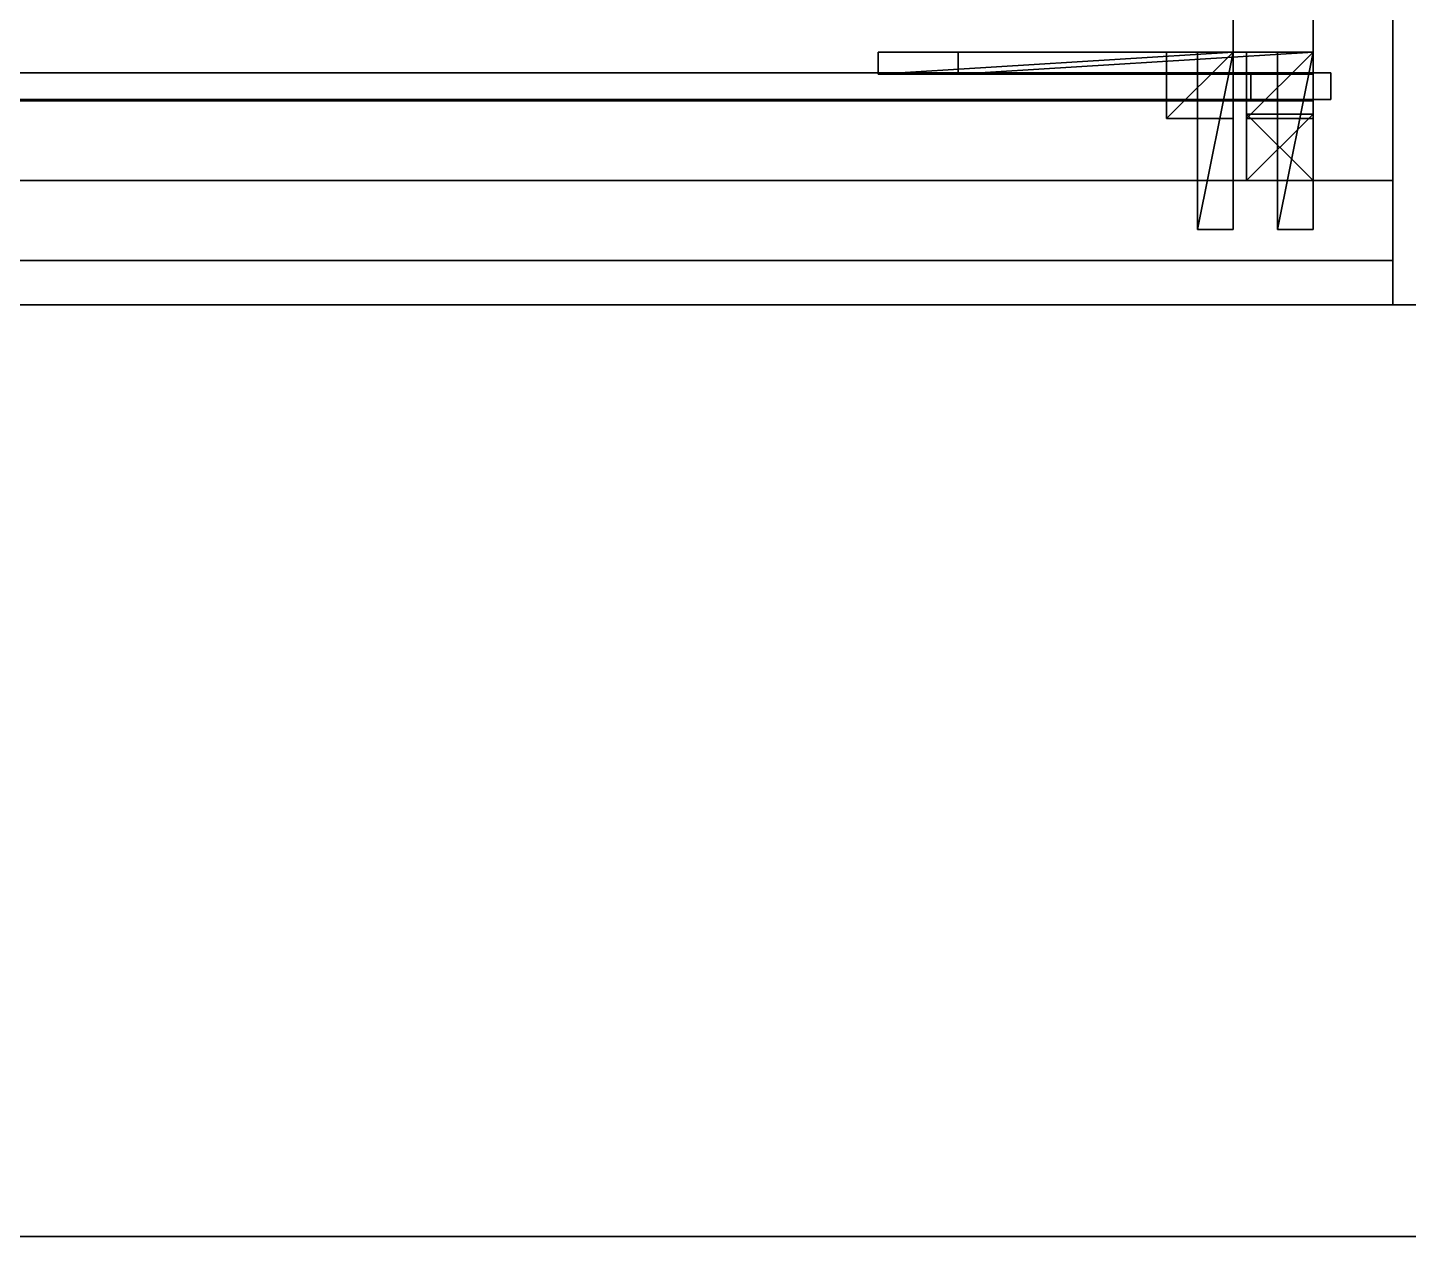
# Model space of a CAD drawing. Extents: x 0 to 6014, y -2453 to 0.
# Drawn here: x 3349.2 to 3660.5, y -2453 to -2180.5 of the extents above; entities that cross this region are included whole.
import ezdxf

# ---------------------------------------------------------------- set-up
doc = ezdxf.new("R2010")
doc.units = 0
for name, color, linetype in [('LAYER0', 7, 'CONTINUOUS'), ('LAYER1', 7, 'CONTINUOUS'), ('LAYER692', 7, 'CONTINUOUS'), ('LAYER693', 7, 'CONTINUOUS'), ('LAYER699', 45, 'CONTINUOUS'), ('LAYER708', 45, 'CONTINUOUS'), ('LAYER709', 2, 'CONTINUOUS'), ('LAYER710', 7, 'CONTINUOUS'), ('LAYER711', 253, 'CONTINUOUS'), ('LAYER712', 253, 'CONTINUOUS'), ('LAYER713', 253, 'CONTINUOUS'), ('LAYER714', 253, 'CONTINUOUS'), ('LAYER715', 253, 'CONTINUOUS'), ('LAYER716', 253, 'CONTINUOUS'), ('LAYER717', 45, 'CONTINUOUS'), ('LAYER719', 45, 'CONTINUOUS'), ('LAYER721', 45, 'CONTINUOUS'), ('LAYER738', 7, 'CONTINUOUS'), ('LAYER739', 2, 'CONTINUOUS'), ('LAYER740', 7, 'CONTINUOUS'), ('LAYER741', 253, 'CONTINUOUS'), ('LAYER742', 253, 'CONTINUOUS'), ('LAYER743', 253, 'CONTINUOUS'), ('LAYER744', 253, 'CONTINUOUS'), ('LAYER745', 253, 'CONTINUOUS'), ('LAYER746', 253, 'CONTINUOUS'), ('LAYER747', 7, 'CONTINUOUS'), ('LAYER749', 7, 'CONTINUOUS'), ('LAYER751', 7, 'CONTINUOUS'), ('LAYER765', 253, 'CONTINUOUS'), ('LAYER766', 253, 'CONTINUOUS'), ('LAYER767', 253, 'CONTINUOUS'), ('LAYER768', 253, 'CONTINUOUS'), ('LAYER769', 253, 'CONTINUOUS'), ('LAYER770', 253, 'CONTINUOUS'), ('LAYER771', 253, 'CONTINUOUS'), ('LAYER772', 253, 'CONTINUOUS'), ('LAYER773', 253, 'CONTINUOUS'), ('LAYER774', 253, 'CONTINUOUS'), ('LAYER775', 253, 'CONTINUOUS'), ('LAYER776', 253, 'CONTINUOUS')]:
    doc.layers.add(name, color=color, linetype=linetype)

msp = doc.modelspace()

# ---------------------------------------------------------------- linework, layer by layer
at = {"layer": 'LAYER0'}
for points, invisible_edges in [([(2107, -1840), (4585, 0), (2107, -2453), (2107, -1840)], 3), ([(2107, -2453), (4585, 0), (4585, -640), (2107, -2453)], 5), ([(2107, -2453), (4585, -640), (6013.69, -2453), (2107, -2453)], 3), ([(2107, -1840, 5), (6013.69, -2453, 5), (4585, -640, 5), (2107, -1840, 5)], 7), ([(6013.69, -2453, 5), (2107, -1840, 5), (2107, -2453, 5), (6013.69, -2453, 5)], 1), ([(6013.69, -2453, 5), (2107, -2453), (6013.69, -2453), (6013.69, -2453, 5)], 1), ([(2107, -2453), (6013.69, -2453, 5), (2107, -2453, 5), (2107, -2453)], 1)]:
    msp.add_3dface(points, dxfattribs=dict(at, invisible_edges=invisible_edges))
at = {"layer": 'LAYER692', "invisible_edges": 1}
for points in [[(3677, -1693, 942), (2257, -2243, 942), (2257, -1693, 942), (3677, -1693, 942)], [(2257, -2243, 942), (3677, -1693, 942), (3677, -2243, 942), (2257, -2243, 942)], [(3677, -2243, 962), (2257, -1693, 962), (2257, -2243, 962), (3677, -2243, 962)], [(2257, -1693, 962), (3677, -2243, 962), (3677, -1693, 962), (2257, -1693, 962)], [(3677, -2243, 962), (2257, -2243, 942), (3677, -2243, 942), (3677, -2243, 962)], [(2257, -2243, 942), (3677, -2243, 962), (2257, -2243, 962), (2257, -2243, 942)]]:
    msp.add_3dface(points, dxfattribs=at)
at = {"layer": 'LAYER693', "invisible_edges": 1}
for points in [[(3677, -1693, 5), (3657, -2243, 5), (3657, -1693, 5), (3677, -1693, 5)], [(3657, -2243, 5), (3677, -1693, 5), (3677, -2243, 5), (3657, -2243, 5)], [(3657, -1693, 942), (3657, -2243, 5), (3657, -2243, 942), (3657, -1693, 942)], [(3657, -2243, 5), (3657, -1693, 942), (3657, -1693, 5), (3657, -2243, 5)], [(3677, -2243, 942), (3657, -1693, 942), (3657, -2243, 942), (3677, -2243, 942)], [(3657, -1693, 942), (3677, -2243, 942), (3677, -1693, 942), (3657, -1693, 942)], [(3677, -2243, 942), (3657, -2243, 5), (3677, -2243, 5), (3677, -2243, 942)], [(3657, -2243, 5), (3677, -2243, 942), (3657, -2243, 942), (3657, -2243, 5)]]:
    msp.add_3dface(points, dxfattribs=at)
at = {"layer": 'LAYER699', "invisible_edges": 1}
for points in [[(2257, -2215, 942), (3657, -2215, 5), (2257, -2215, 5), (2257, -2215, 942)], [(3657, -2215, 5), (2257, -2215, 942), (3657, -2215, 942), (3657, -2215, 5)], [(2257, -2233, 5), (3657, -2215, 5), (3657, -2233, 5), (2257, -2233, 5)], [(3657, -2215, 5), (2257, -2233, 5), (2257, -2215, 5), (3657, -2215, 5)], [(2257, -2215, 942), (3657, -2233, 942), (3657, -2215, 942), (2257, -2215, 942)], [(3657, -2233, 942), (2257, -2215, 942), (2257, -2233, 942), (3657, -2233, 942)], [(3657, -2233, 942), (3657, -2215, 5), (3657, -2215, 942), (3657, -2233, 942)], [(3657, -2215, 5), (3657, -2233, 942), (3657, -2233, 5), (3657, -2215, 5)], [(3657, -2233, 942), (2257, -2233, 5), (3657, -2233, 5), (3657, -2233, 942)], [(2257, -2233, 5), (3657, -2233, 942), (2257, -2233, 942), (2257, -2233, 5)]]:
    msp.add_3dface(points, dxfattribs=at)
at = {"layer": 'LAYER708', "invisible_edges": 1}
for points in [[(3057, -2215, 506), (3639, -1705, 506), (3639, -2215, 506), (3057, -2215, 506)], [(3639, -1705, 506), (3057, -2215, 506), (3057, -1705, 506), (3639, -1705, 506)], [(3057, -1705, 524), (3639, -2215, 524), (3639, -1705, 524), (3057, -1705, 524)], [(3639, -2215, 524), (3057, -1705, 524), (3057, -2215, 524), (3639, -2215, 524)], [(3639, -2215, 524), (3639, -1705, 506), (3639, -1705, 524), (3639, -2215, 524)], [(3639, -1705, 506), (3639, -2215, 524), (3639, -2215, 506), (3639, -1705, 506)], [(3639, -2215, 524), (3057, -2215, 506), (3639, -2215, 506), (3639, -2215, 524)], [(3057, -2215, 506), (3639, -2215, 524), (3057, -2215, 524), (3057, -2215, 506)]]:
    msp.add_3dface(points, dxfattribs=at)
at = {"layer": 'LAYER709'}
for points in [[(3559, -2186, 878), (3559, -2191, 878), (3559, -2186, 901), (3559, -2186, 878)], [(3559, -2186, 901), (3559, -2191, 878), (3559, -2191, 901), (3559, -2186, 901)], [(3559, -2186, 901), (3559, -2191, 901), (3639, -2186, 901), (3559, -2186, 901)], [(3639, -2186, 901), (3559, -2191, 901), (3639, -2191, 901), (3639, -2186, 901)], [(3559, -2186, 901), (3639, -2186, 901), (3559, -2186, 878), (3559, -2186, 901)], [(3559, -2186, 878), (3639, -2186, 901), (3639, -2186, 878), (3559, -2186, 878)], [(3559, -2186, 878), (3639, -2186, 878), (3559, -2191, 878), (3559, -2186, 878)], [(3559, -2191, 878), (3639, -2186, 878), (3639, -2191, 878), (3559, -2191, 878)], [(3639, -2186, 901), (3639, -2191, 901), (3639, -2186, 878), (3639, -2186, 901)], [(3639, -2186, 878), (3639, -2191, 901), (3639, -2191, 878), (3639, -2186, 878)], [(3559, -2191, 878), (3639, -2191, 878), (3559, -2191, 901), (3559, -2191, 878)], [(3559, -2191, 901), (3639, -2191, 878), (3639, -2191, 901), (3559, -2191, 901)]]:
    msp.add_3dface(points, dxfattribs=at)
at = {"layer": 'LAYER710', "invisible_edges": 1}
for points in [[(3639, -2186, 878), (3559, -2186, 901), (3639, -2186, 901), (3639, -2186, 878)], [(3559, -2186, 901), (3639, -2186, 878), (3559, -2186, 878), (3559, -2186, 901)], [(3639, -2191, 901), (3559, -2186, 901), (3559, -2191, 901), (3639, -2191, 901)], [(3559, -2186, 901), (3639, -2191, 901), (3639, -2186, 901), (3559, -2186, 901)], [(3559, -2191, 878), (3559, -2186, 901), (3559, -2186, 878), (3559, -2191, 878)], [(3559, -2186, 901), (3559, -2191, 878), (3559, -2191, 901), (3559, -2186, 901)], [(3639, -2186, 878), (3559, -2191, 878), (3559, -2186, 878), (3639, -2186, 878)], [(3559, -2191, 878), (3639, -2186, 878), (3639, -2191, 878), (3559, -2191, 878)], [(3639, -2191, 901), (3639, -2186, 878), (3639, -2186, 901), (3639, -2191, 901)], [(3639, -2186, 878), (3639, -2191, 901), (3639, -2191, 878), (3639, -2186, 878)], [(3559, -2191, 878), (3639, -2191, 901), (3559, -2191, 901), (3559, -2191, 878)], [(3639, -2191, 901), (3559, -2191, 878), (3639, -2191, 878), (3639, -2191, 901)]]:
    msp.add_3dface(points, dxfattribs=at)
at = {"layer": 'LAYER711'}
for points in [[(3624, -2186, 886), (3624, -2201, 886), (3624, -2186, 901), (3624, -2186, 886)], [(3624, -2186, 901), (3624, -2201, 886), (3624, -2201, 901), (3624, -2186, 901)], [(3624, -2186, 901), (3624, -2201, 901), (3639, -2186, 901), (3624, -2186, 901)], [(3639, -2186, 901), (3624, -2201, 901), (3639, -2201, 901), (3639, -2186, 901)], [(3624, -2186, 901), (3639, -2186, 901), (3624, -2186, 886), (3624, -2186, 901)], [(3624, -2186, 886), (3639, -2186, 901), (3639, -2186, 886), (3624, -2186, 886)], [(3624, -2186, 886), (3639, -2186, 886), (3624, -2201, 886), (3624, -2186, 886)], [(3624, -2201, 886), (3639, -2186, 886), (3639, -2201, 886), (3624, -2201, 886)], [(3639, -2186, 901), (3639, -2201, 901), (3639, -2186, 886), (3639, -2186, 901)], [(3639, -2186, 886), (3639, -2201, 901), (3639, -2201, 886), (3639, -2186, 886)], [(3624, -2201, 886), (3639, -2201, 886), (3624, -2201, 901), (3624, -2201, 886)], [(3624, -2201, 901), (3639, -2201, 886), (3639, -2201, 901), (3624, -2201, 901)]]:
    msp.add_3dface(points, dxfattribs=at)
at = {"layer": 'LAYER712'}
for points in [[(3624, -2186, 886), (3624, -2201, 886), (3624, -2186, 901), (3624, -2186, 886)], [(3624, -2186, 901), (3624, -2201, 886), (3624, -2201, 901), (3624, -2186, 901)], [(3624, -2186, 901), (3624, -2201, 901), (3639, -2186, 901), (3624, -2186, 901)], [(3639, -2186, 901), (3624, -2201, 901), (3639, -2201, 901), (3639, -2186, 901)], [(3624, -2186, 901), (3639, -2186, 901), (3624, -2186, 886), (3624, -2186, 901)], [(3624, -2186, 886), (3639, -2186, 901), (3639, -2186, 886), (3624, -2186, 886)], [(3624, -2186, 886), (3639, -2186, 886), (3624, -2201, 886), (3624, -2186, 886)], [(3624, -2201, 886), (3639, -2186, 886), (3639, -2201, 886), (3624, -2201, 886)], [(3639, -2186, 901), (3639, -2201, 901), (3639, -2186, 886), (3639, -2186, 901)], [(3639, -2186, 886), (3639, -2201, 901), (3639, -2201, 886), (3639, -2186, 886)], [(3624, -2201, 886), (3639, -2201, 886), (3624, -2201, 901), (3624, -2201, 886)], [(3624, -2201, 901), (3639, -2201, 886), (3639, -2201, 901), (3624, -2201, 901)]]:
    msp.add_3dface(points, dxfattribs=at)
at = {"layer": 'LAYER713'}
for points in [[(3624, -2186, 886), (3624, -2201, 886), (3624, -2186, 901), (3624, -2186, 886)], [(3624, -2186, 901), (3624, -2201, 886), (3624, -2201, 901), (3624, -2186, 901)], [(3624, -2186, 901), (3624, -2201, 901), (3639, -2186, 901), (3624, -2186, 901)], [(3639, -2186, 901), (3624, -2201, 901), (3639, -2201, 901), (3639, -2186, 901)], [(3624, -2186, 901), (3639, -2186, 901), (3624, -2186, 886), (3624, -2186, 901)], [(3624, -2186, 886), (3639, -2186, 901), (3639, -2186, 886), (3624, -2186, 886)], [(3624, -2186, 886), (3639, -2186, 886), (3624, -2201, 886), (3624, -2186, 886)], [(3624, -2201, 886), (3639, -2186, 886), (3639, -2201, 886), (3624, -2201, 886)], [(3639, -2186, 901), (3639, -2201, 901), (3639, -2186, 886), (3639, -2186, 901)], [(3639, -2186, 886), (3639, -2201, 901), (3639, -2201, 886), (3639, -2186, 886)], [(3624, -2201, 886), (3639, -2201, 886), (3624, -2201, 901), (3624, -2201, 886)], [(3624, -2201, 901), (3639, -2201, 886), (3639, -2201, 901), (3624, -2201, 901)]]:
    msp.add_3dface(points, dxfattribs=at)
at = {"layer": 'LAYER714'}
for points in [[(3624, -2186, 886), (3624, -2201, 886), (3624, -2186, 901), (3624, -2186, 886)], [(3624, -2186, 901), (3624, -2201, 886), (3624, -2201, 901), (3624, -2186, 901)], [(3624, -2186, 901), (3624, -2201, 901), (3639, -2186, 901), (3624, -2186, 901)], [(3639, -2186, 901), (3624, -2201, 901), (3639, -2201, 901), (3639, -2186, 901)], [(3624, -2186, 901), (3639, -2186, 901), (3624, -2186, 886), (3624, -2186, 901)], [(3624, -2186, 886), (3639, -2186, 901), (3639, -2186, 886), (3624, -2186, 886)], [(3624, -2186, 886), (3639, -2186, 886), (3624, -2201, 886), (3624, -2186, 886)], [(3624, -2201, 886), (3639, -2186, 886), (3639, -2201, 886), (3624, -2201, 886)], [(3639, -2186, 901), (3639, -2201, 901), (3639, -2186, 886), (3639, -2186, 901)], [(3639, -2186, 886), (3639, -2201, 901), (3639, -2201, 886), (3639, -2186, 886)], [(3624, -2201, 886), (3639, -2201, 886), (3624, -2201, 901), (3624, -2201, 886)], [(3624, -2201, 901), (3639, -2201, 886), (3639, -2201, 901), (3624, -2201, 901)]]:
    msp.add_3dface(points, dxfattribs=at)
at = {"layer": 'LAYER715'}
for points in [[(3631, -2186, 893), (3631, -2226, 893), (3631, -2186, 901), (3631, -2186, 893)], [(3631, -2186, 901), (3631, -2226, 893), (3631, -2226, 901), (3631, -2186, 901)], [(3631, -2186, 901), (3631, -2226, 901), (3639, -2186, 901), (3631, -2186, 901)], [(3639, -2186, 901), (3631, -2226, 901), (3639, -2226, 901), (3639, -2186, 901)], [(3631, -2186, 901), (3639, -2186, 901), (3631, -2186, 893), (3631, -2186, 901)], [(3631, -2186, 893), (3639, -2186, 901), (3639, -2186, 893), (3631, -2186, 893)], [(3631, -2186, 893), (3639, -2186, 893), (3631, -2226, 893), (3631, -2186, 893)], [(3631, -2226, 893), (3639, -2186, 893), (3639, -2226, 893), (3631, -2226, 893)], [(3639, -2186, 901), (3639, -2226, 901), (3639, -2186, 893), (3639, -2186, 901)], [(3639, -2186, 893), (3639, -2226, 901), (3639, -2226, 893), (3639, -2186, 893)], [(3631, -2226, 893), (3639, -2226, 893), (3631, -2226, 901), (3631, -2226, 893)], [(3631, -2226, 901), (3639, -2226, 893), (3639, -2226, 901), (3631, -2226, 901)]]:
    msp.add_3dface(points, dxfattribs=at)
at = {"layer": 'LAYER716'}
for points in [[(3559, -2186, 885), (3559, -2191, 885), (3559, -2186, 901), (3559, -2186, 885)], [(3559, -2186, 901), (3559, -2191, 885), (3559, -2191, 901), (3559, -2186, 901)], [(3559, -2186, 901), (3559, -2191, 901), (3639, -2186, 901), (3559, -2186, 901)], [(3639, -2186, 901), (3559, -2191, 901), (3639, -2191, 901), (3639, -2186, 901)], [(3559, -2186, 901), (3639, -2186, 901), (3559, -2186, 885), (3559, -2186, 901)], [(3559, -2186, 885), (3639, -2186, 901), (3639, -2186, 885), (3559, -2186, 885)], [(3559, -2186, 885), (3639, -2186, 885), (3559, -2191, 885), (3559, -2186, 885)], [(3559, -2191, 885), (3639, -2186, 885), (3639, -2191, 885), (3559, -2191, 885)], [(3639, -2186, 901), (3639, -2191, 901), (3639, -2186, 885), (3639, -2186, 901)], [(3639, -2186, 885), (3639, -2191, 901), (3639, -2191, 885), (3639, -2186, 885)], [(3559, -2191, 885), (3639, -2191, 885), (3559, -2191, 901), (3559, -2191, 885)], [(3559, -2191, 901), (3639, -2191, 885), (3639, -2191, 901), (3559, -2191, 901)]]:
    msp.add_3dface(points, dxfattribs=at)
at = {"layer": 'LAYER717', "invisible_edges": 1}
for points in [[(3639, -2215, 942), (3639, -1705, 505), (3639, -2215, 505), (3639, -2215, 942)], [(3639, -1705, 505), (3639, -2215, 942), (3639, -1705, 942), (3639, -1705, 505)], [(3657, -2215, 505), (3639, -1705, 505), (3657, -1705, 505), (3657, -2215, 505)], [(3639, -1705, 505), (3657, -2215, 505), (3639, -2215, 505), (3639, -1705, 505)], [(3639, -2215, 942), (3657, -1705, 942), (3639, -1705, 942), (3639, -2215, 942)], [(3657, -1705, 942), (3639, -2215, 942), (3657, -2215, 942), (3657, -1705, 942)], [(3657, -1705, 942), (3657, -2215, 505), (3657, -1705, 505), (3657, -1705, 942)], [(3657, -2215, 505), (3657, -1705, 942), (3657, -2215, 942), (3657, -2215, 505)], [(3657, -2215, 505), (3639, -2215, 942), (3639, -2215, 505), (3657, -2215, 505)], [(3639, -2215, 942), (3657, -2215, 505), (3657, -2215, 942), (3639, -2215, 942)]]:
    msp.add_3dface(points, dxfattribs=at)
at = {"layer": 'LAYER719', "invisible_edges": 1}
for points in [[(3643, -2190.7, 941.5), (3053, -2196.7, 941.5), (3643, -2196.7, 941.5), (3643, -2190.7, 941.5)], [(3053, -2196.7, 941.5), (3643, -2190.7, 941.5), (3053, -2190.7, 941.5), (3053, -2196.7, 941.5)], [(3053, -2190.7, 520), (3643, -2196.7, 520), (3053, -2196.7, 520), (3053, -2190.7, 520)], [(3643, -2196.7, 520), (3053, -2190.7, 520), (3643, -2190.7, 520), (3643, -2196.7, 520)], [(3643, -2190.7, 941.5), (3053, -2190.7, 520), (3053, -2190.7, 941.5), (3643, -2190.7, 941.5)], [(3053, -2190.7, 520), (3643, -2190.7, 941.5), (3643, -2190.7, 520), (3053, -2190.7, 520)], [(3643, -2196.7, 520), (3643, -2190.7, 941.5), (3643, -2196.7, 941.5), (3643, -2196.7, 520)], [(3643, -2190.7, 941.5), (3643, -2196.7, 520), (3643, -2190.7, 520), (3643, -2190.7, 941.5)], [(3643, -2196.7, 520), (3053, -2196.7, 941.5), (3053, -2196.7, 520), (3643, -2196.7, 520)], [(3053, -2196.7, 941.5), (3643, -2196.7, 520), (3643, -2196.7, 941.5), (3053, -2196.7, 941.5)]]:
    msp.add_3dface(points, dxfattribs=at)
at = {"layer": 'LAYER721', "invisible_edges": 1}
for points in [[(3639, -2197, 941.5), (3057, -2215, 941.5), (3639, -2215, 941.5), (3639, -2197, 941.5)], [(3057, -2215, 941.5), (3639, -2197, 941.5), (3057, -2197, 941.5), (3057, -2215, 941.5)], [(3057, -2197, 821.5), (3639, -2215, 821.5), (3057, -2215, 821.5), (3057, -2197, 821.5)], [(3639, -2215, 821.5), (3057, -2197, 821.5), (3639, -2197, 821.5), (3639, -2215, 821.5)], [(3639, -2197, 941.5), (3057, -2197, 821.5), (3057, -2197, 941.5), (3639, -2197, 941.5)], [(3057, -2197, 821.5), (3639, -2197, 941.5), (3639, -2197, 821.5), (3057, -2197, 821.5)], [(3639, -2215, 821.5), (3639, -2197, 941.5), (3639, -2215, 941.5), (3639, -2215, 821.5)], [(3639, -2197, 941.5), (3639, -2215, 821.5), (3639, -2197, 821.5), (3639, -2197, 941.5)], [(3639, -2215, 821.5), (3057, -2215, 941.5), (3057, -2215, 821.5), (3639, -2215, 821.5)], [(3057, -2215, 941.5), (3639, -2215, 821.5), (3639, -2215, 941.5), (3057, -2215, 941.5)]]:
    msp.add_3dface(points, dxfattribs=at)
at = {"layer": 'LAYER738', "invisible_edges": 1}
for points in [[(3057, -2215, 156), (3621, -1725, 156), (3621, -2215, 156), (3057, -2215, 156)], [(3621, -1725, 156), (3057, -2215, 156), (3057, -1725, 156), (3621, -1725, 156)], [(3057, -1725, 174), (3621, -2215, 174), (3621, -1725, 174), (3057, -1725, 174)], [(3621, -2215, 174), (3057, -1725, 174), (3057, -2215, 174), (3621, -2215, 174)], [(3621, -2215, 174), (3621, -1725, 156), (3621, -1725, 174), (3621, -2215, 174)], [(3621, -1725, 156), (3621, -2215, 174), (3621, -2215, 156), (3621, -1725, 156)], [(3621, -2215, 174), (3057, -2215, 156), (3621, -2215, 156), (3621, -2215, 174)], [(3057, -2215, 156), (3621, -2215, 174), (3057, -2215, 174), (3057, -2215, 156)]]:
    msp.add_3dface(points, dxfattribs=at)
at = {"layer": 'LAYER739'}
for points in [[(3541, -2186, 441), (3541, -2191, 441), (3541, -2186, 464), (3541, -2186, 441)], [(3541, -2186, 464), (3541, -2191, 441), (3541, -2191, 464), (3541, -2186, 464)], [(3541, -2186, 464), (3541, -2191, 464), (3621, -2186, 464), (3541, -2186, 464)], [(3621, -2186, 464), (3541, -2191, 464), (3621, -2191, 464), (3621, -2186, 464)], [(3541, -2186, 464), (3621, -2186, 464), (3541, -2186, 441), (3541, -2186, 464)], [(3541, -2186, 441), (3621, -2186, 464), (3621, -2186, 441), (3541, -2186, 441)], [(3541, -2186, 441), (3621, -2186, 441), (3541, -2191, 441), (3541, -2186, 441)], [(3541, -2191, 441), (3621, -2186, 441), (3621, -2191, 441), (3541, -2191, 441)], [(3621, -2186, 464), (3621, -2191, 464), (3621, -2186, 441), (3621, -2186, 464)], [(3621, -2186, 441), (3621, -2191, 464), (3621, -2191, 441), (3621, -2186, 441)], [(3541, -2191, 441), (3621, -2191, 441), (3541, -2191, 464), (3541, -2191, 441)], [(3541, -2191, 464), (3621, -2191, 441), (3621, -2191, 464), (3541, -2191, 464)]]:
    msp.add_3dface(points, dxfattribs=at)
at = {"layer": 'LAYER740', "invisible_edges": 1}
for points in [[(3621, -2186, 441), (3541, -2186, 464), (3621, -2186, 464), (3621, -2186, 441)], [(3541, -2186, 464), (3621, -2186, 441), (3541, -2186, 441), (3541, -2186, 464)], [(3621, -2191, 464), (3541, -2186, 464), (3541, -2191, 464), (3621, -2191, 464)], [(3541, -2186, 464), (3621, -2191, 464), (3621, -2186, 464), (3541, -2186, 464)], [(3541, -2191, 441), (3541, -2186, 464), (3541, -2186, 441), (3541, -2191, 441)], [(3541, -2186, 464), (3541, -2191, 441), (3541, -2191, 464), (3541, -2186, 464)], [(3621, -2186, 441), (3541, -2191, 441), (3541, -2186, 441), (3621, -2186, 441)], [(3541, -2191, 441), (3621, -2186, 441), (3621, -2191, 441), (3541, -2191, 441)], [(3621, -2191, 464), (3621, -2186, 441), (3621, -2186, 464), (3621, -2191, 464)], [(3621, -2186, 441), (3621, -2191, 464), (3621, -2191, 441), (3621, -2186, 441)], [(3541, -2191, 441), (3621, -2191, 464), (3541, -2191, 464), (3541, -2191, 441)], [(3621, -2191, 464), (3541, -2191, 441), (3621, -2191, 441), (3621, -2191, 464)]]:
    msp.add_3dface(points, dxfattribs=at)
at = {"layer": 'LAYER741'}
for points in [[(3606, -2186, 449), (3606, -2201, 449), (3606, -2186, 464), (3606, -2186, 449)], [(3606, -2186, 464), (3606, -2201, 449), (3606, -2201, 464), (3606, -2186, 464)], [(3606, -2186, 464), (3606, -2201, 464), (3621, -2186, 464), (3606, -2186, 464)], [(3621, -2186, 464), (3606, -2201, 464), (3621, -2201, 464), (3621, -2186, 464)], [(3606, -2186, 464), (3621, -2186, 464), (3606, -2186, 449), (3606, -2186, 464)], [(3606, -2186, 449), (3621, -2186, 464), (3621, -2186, 449), (3606, -2186, 449)], [(3606, -2186, 449), (3621, -2186, 449), (3606, -2201, 449), (3606, -2186, 449)], [(3606, -2201, 449), (3621, -2186, 449), (3621, -2201, 449), (3606, -2201, 449)], [(3621, -2186, 464), (3621, -2201, 464), (3621, -2186, 449), (3621, -2186, 464)], [(3621, -2186, 449), (3621, -2201, 464), (3621, -2201, 449), (3621, -2186, 449)], [(3606, -2201, 449), (3621, -2201, 449), (3606, -2201, 464), (3606, -2201, 449)], [(3606, -2201, 464), (3621, -2201, 449), (3621, -2201, 464), (3606, -2201, 464)]]:
    msp.add_3dface(points, dxfattribs=at)
at = {"layer": 'LAYER742'}
for points in [[(3606, -2186, 449), (3606, -2201, 449), (3606, -2186, 464), (3606, -2186, 449)], [(3606, -2186, 464), (3606, -2201, 449), (3606, -2201, 464), (3606, -2186, 464)], [(3606, -2186, 464), (3606, -2201, 464), (3621, -2186, 464), (3606, -2186, 464)], [(3621, -2186, 464), (3606, -2201, 464), (3621, -2201, 464), (3621, -2186, 464)], [(3606, -2186, 464), (3621, -2186, 464), (3606, -2186, 449), (3606, -2186, 464)], [(3606, -2186, 449), (3621, -2186, 464), (3621, -2186, 449), (3606, -2186, 449)], [(3606, -2186, 449), (3621, -2186, 449), (3606, -2201, 449), (3606, -2186, 449)], [(3606, -2201, 449), (3621, -2186, 449), (3621, -2201, 449), (3606, -2201, 449)], [(3621, -2186, 464), (3621, -2201, 464), (3621, -2186, 449), (3621, -2186, 464)], [(3621, -2186, 449), (3621, -2201, 464), (3621, -2201, 449), (3621, -2186, 449)], [(3606, -2201, 449), (3621, -2201, 449), (3606, -2201, 464), (3606, -2201, 449)], [(3606, -2201, 464), (3621, -2201, 449), (3621, -2201, 464), (3606, -2201, 464)]]:
    msp.add_3dface(points, dxfattribs=at)
at = {"layer": 'LAYER743'}
for points in [[(3606, -2186, 449), (3606, -2201, 449), (3606, -2186, 464), (3606, -2186, 449)], [(3606, -2186, 464), (3606, -2201, 449), (3606, -2201, 464), (3606, -2186, 464)], [(3606, -2186, 464), (3606, -2201, 464), (3621, -2186, 464), (3606, -2186, 464)], [(3621, -2186, 464), (3606, -2201, 464), (3621, -2201, 464), (3621, -2186, 464)], [(3606, -2186, 464), (3621, -2186, 464), (3606, -2186, 449), (3606, -2186, 464)], [(3606, -2186, 449), (3621, -2186, 464), (3621, -2186, 449), (3606, -2186, 449)], [(3606, -2186, 449), (3621, -2186, 449), (3606, -2201, 449), (3606, -2186, 449)], [(3606, -2201, 449), (3621, -2186, 449), (3621, -2201, 449), (3606, -2201, 449)], [(3621, -2186, 464), (3621, -2201, 464), (3621, -2186, 449), (3621, -2186, 464)], [(3621, -2186, 449), (3621, -2201, 464), (3621, -2201, 449), (3621, -2186, 449)], [(3606, -2201, 449), (3621, -2201, 449), (3606, -2201, 464), (3606, -2201, 449)], [(3606, -2201, 464), (3621, -2201, 449), (3621, -2201, 464), (3606, -2201, 464)]]:
    msp.add_3dface(points, dxfattribs=at)
at = {"layer": 'LAYER744'}
for points in [[(3606, -2186, 449), (3606, -2201, 449), (3606, -2186, 464), (3606, -2186, 449)], [(3606, -2186, 464), (3606, -2201, 449), (3606, -2201, 464), (3606, -2186, 464)], [(3606, -2186, 464), (3606, -2201, 464), (3621, -2186, 464), (3606, -2186, 464)], [(3621, -2186, 464), (3606, -2201, 464), (3621, -2201, 464), (3621, -2186, 464)], [(3606, -2186, 464), (3621, -2186, 464), (3606, -2186, 449), (3606, -2186, 464)], [(3606, -2186, 449), (3621, -2186, 464), (3621, -2186, 449), (3606, -2186, 449)], [(3606, -2186, 449), (3621, -2186, 449), (3606, -2201, 449), (3606, -2186, 449)], [(3606, -2201, 449), (3621, -2186, 449), (3621, -2201, 449), (3606, -2201, 449)], [(3621, -2186, 464), (3621, -2201, 464), (3621, -2186, 449), (3621, -2186, 464)], [(3621, -2186, 449), (3621, -2201, 464), (3621, -2201, 449), (3621, -2186, 449)], [(3606, -2201, 449), (3621, -2201, 449), (3606, -2201, 464), (3606, -2201, 449)], [(3606, -2201, 464), (3621, -2201, 449), (3621, -2201, 464), (3606, -2201, 464)]]:
    msp.add_3dface(points, dxfattribs=at)
at = {"layer": 'LAYER745'}
for points in [[(3613, -2186, 456), (3613, -2226, 456), (3613, -2186, 464), (3613, -2186, 456)], [(3613, -2186, 464), (3613, -2226, 456), (3613, -2226, 464), (3613, -2186, 464)], [(3613, -2186, 464), (3613, -2226, 464), (3621, -2186, 464), (3613, -2186, 464)], [(3621, -2186, 464), (3613, -2226, 464), (3621, -2226, 464), (3621, -2186, 464)], [(3613, -2186, 464), (3621, -2186, 464), (3613, -2186, 456), (3613, -2186, 464)], [(3613, -2186, 456), (3621, -2186, 464), (3621, -2186, 456), (3613, -2186, 456)], [(3613, -2186, 456), (3621, -2186, 456), (3613, -2226, 456), (3613, -2186, 456)], [(3613, -2226, 456), (3621, -2186, 456), (3621, -2226, 456), (3613, -2226, 456)], [(3621, -2186, 464), (3621, -2226, 464), (3621, -2186, 456), (3621, -2186, 464)], [(3621, -2186, 456), (3621, -2226, 464), (3621, -2226, 456), (3621, -2186, 456)], [(3613, -2226, 456), (3621, -2226, 456), (3613, -2226, 464), (3613, -2226, 456)], [(3613, -2226, 464), (3621, -2226, 456), (3621, -2226, 464), (3613, -2226, 464)]]:
    msp.add_3dface(points, dxfattribs=at)
at = {"layer": 'LAYER746'}
for points in [[(3541, -2186, 448), (3541, -2191, 448), (3541, -2186, 464), (3541, -2186, 448)], [(3541, -2186, 464), (3541, -2191, 448), (3541, -2191, 464), (3541, -2186, 464)], [(3541, -2186, 464), (3541, -2191, 464), (3621, -2186, 464), (3541, -2186, 464)], [(3621, -2186, 464), (3541, -2191, 464), (3621, -2191, 464), (3621, -2186, 464)], [(3541, -2186, 464), (3621, -2186, 464), (3541, -2186, 448), (3541, -2186, 464)], [(3541, -2186, 448), (3621, -2186, 464), (3621, -2186, 448), (3541, -2186, 448)], [(3541, -2186, 448), (3621, -2186, 448), (3541, -2191, 448), (3541, -2186, 448)], [(3541, -2191, 448), (3621, -2186, 448), (3621, -2191, 448), (3541, -2191, 448)], [(3621, -2186, 464), (3621, -2191, 464), (3621, -2186, 448), (3621, -2186, 464)], [(3621, -2186, 448), (3621, -2191, 464), (3621, -2191, 448), (3621, -2186, 448)], [(3541, -2191, 448), (3621, -2191, 448), (3541, -2191, 464), (3541, -2191, 448)], [(3541, -2191, 464), (3621, -2191, 448), (3621, -2191, 464), (3541, -2191, 464)]]:
    msp.add_3dface(points, dxfattribs=at)
at = {"layer": 'LAYER747', "invisible_edges": 1}
for points in [[(3621, -2215, 505), (3621, -1725, 155), (3621, -2215, 155), (3621, -2215, 505)], [(3621, -1725, 155), (3621, -2215, 505), (3621, -1725, 505), (3621, -1725, 155)], [(3639, -2215, 155), (3621, -1725, 155), (3639, -1725, 155), (3639, -2215, 155)], [(3621, -1725, 155), (3639, -2215, 155), (3621, -2215, 155), (3621, -1725, 155)], [(3621, -2215, 505), (3639, -1725, 505), (3621, -1725, 505), (3621, -2215, 505)], [(3639, -1725, 505), (3621, -2215, 505), (3639, -2215, 505), (3639, -1725, 505)], [(3639, -1725, 505), (3639, -2215, 155), (3639, -1725, 155), (3639, -1725, 505)], [(3639, -2215, 155), (3639, -1725, 505), (3639, -2215, 505), (3639, -2215, 155)], [(3639, -2215, 155), (3621, -2215, 505), (3621, -2215, 155), (3639, -2215, 155)], [(3621, -2215, 505), (3639, -2215, 155), (3639, -2215, 505), (3621, -2215, 505)]]:
    msp.add_3dface(points, dxfattribs=at)
at = {"layer": 'LAYER749', "invisible_edges": 1}
for points in [[(3625, -2190.7, 504.5), (3053, -2196.7, 504.5), (3625, -2196.7, 504.5), (3625, -2190.7, 504.5)], [(3053, -2196.7, 504.5), (3625, -2190.7, 504.5), (3053, -2190.7, 504.5), (3053, -2196.7, 504.5)], [(3053, -2190.7, 170), (3625, -2196.7, 170), (3053, -2196.7, 170), (3053, -2190.7, 170)], [(3625, -2196.7, 170), (3053, -2190.7, 170), (3625, -2190.7, 170), (3625, -2196.7, 170)], [(3625, -2190.7, 504.5), (3053, -2190.7, 170), (3053, -2190.7, 504.5), (3625, -2190.7, 504.5)], [(3053, -2190.7, 170), (3625, -2190.7, 504.5), (3625, -2190.7, 170), (3053, -2190.7, 170)], [(3625, -2196.7, 170), (3625, -2190.7, 504.5), (3625, -2196.7, 504.5), (3625, -2196.7, 170)], [(3625, -2190.7, 504.5), (3625, -2196.7, 170), (3625, -2190.7, 170), (3625, -2190.7, 504.5)], [(3625, -2196.7, 170), (3053, -2196.7, 504.5), (3053, -2196.7, 170), (3625, -2196.7, 170)], [(3053, -2196.7, 504.5), (3625, -2196.7, 170), (3625, -2196.7, 504.5), (3053, -2196.7, 504.5)]]:
    msp.add_3dface(points, dxfattribs=at)
at = {"layer": 'LAYER751', "invisible_edges": 1}
for points in [[(3621, -2197, 504.5), (3057, -2215, 504.5), (3621, -2215, 504.5), (3621, -2197, 504.5)], [(3057, -2215, 504.5), (3621, -2197, 504.5), (3057, -2197, 504.5), (3057, -2215, 504.5)], [(3057, -2197, 384.5), (3621, -2215, 384.5), (3057, -2215, 384.5), (3057, -2197, 384.5)], [(3621, -2215, 384.5), (3057, -2197, 384.5), (3621, -2197, 384.5), (3621, -2215, 384.5)], [(3621, -2197, 504.5), (3057, -2197, 384.5), (3057, -2197, 504.5), (3621, -2197, 504.5)], [(3057, -2197, 384.5), (3621, -2197, 504.5), (3621, -2197, 384.5), (3057, -2197, 384.5)], [(3621, -2215, 384.5), (3621, -2197, 504.5), (3621, -2215, 504.5), (3621, -2215, 384.5)], [(3621, -2197, 504.5), (3621, -2215, 384.5), (3621, -2197, 384.5), (3621, -2197, 504.5)], [(3621, -2215, 384.5), (3057, -2215, 504.5), (3057, -2215, 384.5), (3621, -2215, 384.5)], [(3057, -2215, 504.5), (3621, -2215, 384.5), (3621, -2215, 504.5), (3057, -2215, 504.5)]]:
    msp.add_3dface(points, dxfattribs=at)
at = {"layer": 'LAYER765'}
for points in [[(3624, -2200, 158), (3624, -2200, 173), (3639, -2200, 158), (3624, -2200, 158)], [(3639, -2200, 158), (3624, -2200, 173), (3639, -2200, 173), (3639, -2200, 158)], [(3639, -2200, 158), (3639, -2215, 158), (3624, -2200, 158), (3639, -2200, 158)], [(3624, -2200, 158), (3639, -2215, 158), (3624, -2215, 158), (3624, -2200, 158)], [(3624, -2200, 158), (3624, -2215, 158), (3624, -2200, 173), (3624, -2200, 158)], [(3624, -2200, 173), (3624, -2215, 158), (3624, -2215, 173), (3624, -2200, 173)], [(3624, -2200, 173), (3624, -2215, 173), (3639, -2200, 173), (3624, -2200, 173)], [(3639, -2200, 173), (3624, -2215, 173), (3639, -2215, 173), (3639, -2200, 173)], [(3639, -2200, 158), (3639, -2200, 173), (3639, -2215, 158), (3639, -2200, 158)], [(3639, -2215, 158), (3639, -2200, 173), (3639, -2215, 173), (3639, -2215, 158)], [(3639, -2215, 158), (3639, -2215, 173), (3624, -2215, 158), (3639, -2215, 158)], [(3624, -2215, 158), (3639, -2215, 173), (3624, -2215, 173), (3624, -2215, 158)]]:
    msp.add_3dface(points, dxfattribs=at)
at = {"layer": 'LAYER766'}
for points in [[(3624, -2200, 158), (3624, -2200, 173), (3639, -2200, 158), (3624, -2200, 158)], [(3639, -2200, 158), (3624, -2200, 173), (3639, -2200, 173), (3639, -2200, 158)], [(3639, -2200, 158), (3639, -2215, 158), (3624, -2200, 158), (3639, -2200, 158)], [(3624, -2200, 158), (3639, -2215, 158), (3624, -2215, 158), (3624, -2200, 158)], [(3624, -2200, 158), (3624, -2215, 158), (3624, -2200, 173), (3624, -2200, 158)], [(3624, -2200, 173), (3624, -2215, 158), (3624, -2215, 173), (3624, -2200, 173)], [(3624, -2200, 173), (3624, -2215, 173), (3639, -2200, 173), (3624, -2200, 173)], [(3639, -2200, 173), (3624, -2215, 173), (3639, -2215, 173), (3639, -2200, 173)], [(3639, -2200, 158), (3639, -2200, 173), (3639, -2215, 158), (3639, -2200, 158)], [(3639, -2215, 158), (3639, -2200, 173), (3639, -2215, 173), (3639, -2215, 158)], [(3639, -2215, 158), (3639, -2215, 173), (3624, -2215, 158), (3639, -2215, 158)], [(3624, -2215, 158), (3639, -2215, 173), (3624, -2215, 173), (3624, -2215, 158)]]:
    msp.add_3dface(points, dxfattribs=at)
at = {"layer": 'LAYER767'}
for points in [[(3624, -2200, 158), (3624, -2200, 173), (3639, -2200, 158), (3624, -2200, 158)], [(3639, -2200, 158), (3624, -2200, 173), (3639, -2200, 173), (3639, -2200, 158)], [(3639, -2200, 158), (3639, -2215, 158), (3624, -2200, 158), (3639, -2200, 158)], [(3624, -2200, 158), (3639, -2215, 158), (3624, -2215, 158), (3624, -2200, 158)], [(3624, -2200, 158), (3624, -2215, 158), (3624, -2200, 173), (3624, -2200, 158)], [(3624, -2200, 173), (3624, -2215, 158), (3624, -2215, 173), (3624, -2200, 173)], [(3624, -2200, 173), (3624, -2215, 173), (3639, -2200, 173), (3624, -2200, 173)], [(3639, -2200, 173), (3624, -2215, 173), (3639, -2215, 173), (3639, -2200, 173)], [(3639, -2200, 158), (3639, -2200, 173), (3639, -2215, 158), (3639, -2200, 158)], [(3639, -2215, 158), (3639, -2200, 173), (3639, -2215, 173), (3639, -2215, 158)], [(3639, -2215, 158), (3639, -2215, 173), (3624, -2215, 158), (3639, -2215, 158)], [(3624, -2215, 158), (3639, -2215, 173), (3624, -2215, 173), (3624, -2215, 158)]]:
    msp.add_3dface(points, dxfattribs=at)
at = {"layer": 'LAYER768'}
for points in [[(3624, -2200, 158), (3624, -2200, 173), (3639, -2200, 158), (3624, -2200, 158)], [(3639, -2200, 158), (3624, -2200, 173), (3639, -2200, 173), (3639, -2200, 158)], [(3639, -2200, 158), (3639, -2215, 158), (3624, -2200, 158), (3639, -2200, 158)], [(3624, -2200, 158), (3639, -2215, 158), (3624, -2215, 158), (3624, -2200, 158)], [(3624, -2200, 158), (3624, -2215, 158), (3624, -2200, 173), (3624, -2200, 158)], [(3624, -2200, 173), (3624, -2215, 158), (3624, -2215, 173), (3624, -2200, 173)], [(3624, -2200, 173), (3624, -2215, 173), (3639, -2200, 173), (3624, -2200, 173)], [(3639, -2200, 173), (3624, -2215, 173), (3639, -2215, 173), (3639, -2200, 173)], [(3639, -2200, 158), (3639, -2200, 173), (3639, -2215, 158), (3639, -2200, 158)], [(3639, -2215, 158), (3639, -2200, 173), (3639, -2215, 173), (3639, -2215, 158)], [(3639, -2215, 158), (3639, -2215, 173), (3624, -2215, 158), (3639, -2215, 158)], [(3624, -2215, 158), (3639, -2215, 173), (3624, -2215, 173), (3624, -2215, 158)]]:
    msp.add_3dface(points, dxfattribs=at)
at = {"layer": 'LAYER769'}
for points in [[(3624, -2200, 158), (3624, -2200, 173), (3639, -2200, 158), (3624, -2200, 158)], [(3639, -2200, 158), (3624, -2200, 173), (3639, -2200, 173), (3639, -2200, 158)], [(3639, -2200, 158), (3639, -2215, 158), (3624, -2200, 158), (3639, -2200, 158)], [(3624, -2200, 158), (3639, -2215, 158), (3624, -2215, 158), (3624, -2200, 158)], [(3624, -2200, 158), (3624, -2215, 158), (3624, -2200, 173), (3624, -2200, 158)], [(3624, -2200, 173), (3624, -2215, 158), (3624, -2215, 173), (3624, -2200, 173)], [(3624, -2200, 173), (3624, -2215, 173), (3639, -2200, 173), (3624, -2200, 173)], [(3639, -2200, 173), (3624, -2215, 173), (3639, -2215, 173), (3639, -2200, 173)], [(3639, -2200, 158), (3639, -2200, 173), (3639, -2215, 158), (3639, -2200, 158)], [(3639, -2215, 158), (3639, -2200, 173), (3639, -2215, 173), (3639, -2215, 158)], [(3639, -2215, 158), (3639, -2215, 173), (3624, -2215, 158), (3639, -2215, 158)], [(3624, -2215, 158), (3639, -2215, 173), (3624, -2215, 173), (3624, -2215, 158)]]:
    msp.add_3dface(points, dxfattribs=at)
at = {"layer": 'LAYER770'}
for points in [[(3624, -2200, 158), (3624, -2200, 173), (3639, -2200, 158), (3624, -2200, 158)], [(3639, -2200, 158), (3624, -2200, 173), (3639, -2200, 173), (3639, -2200, 158)], [(3639, -2200, 158), (3639, -2215, 158), (3624, -2200, 158), (3639, -2200, 158)], [(3624, -2200, 158), (3639, -2215, 158), (3624, -2215, 158), (3624, -2200, 158)], [(3624, -2200, 158), (3624, -2215, 158), (3624, -2200, 173), (3624, -2200, 158)], [(3624, -2200, 173), (3624, -2215, 158), (3624, -2215, 173), (3624, -2200, 173)], [(3624, -2200, 173), (3624, -2215, 173), (3639, -2200, 173), (3624, -2200, 173)], [(3639, -2200, 173), (3624, -2215, 173), (3639, -2215, 173), (3639, -2200, 173)], [(3639, -2200, 158), (3639, -2200, 173), (3639, -2215, 158), (3639, -2200, 158)], [(3639, -2215, 158), (3639, -2200, 173), (3639, -2215, 173), (3639, -2215, 158)], [(3639, -2215, 158), (3639, -2215, 173), (3624, -2215, 158), (3639, -2215, 158)], [(3624, -2215, 158), (3639, -2215, 173), (3624, -2215, 173), (3624, -2215, 158)]]:
    msp.add_3dface(points, dxfattribs=at)
at = {"layer": 'LAYER771'}
for points in [[(3624, -2200, 158), (3624, -2200, 173), (3639, -2200, 158), (3624, -2200, 158)], [(3639, -2200, 158), (3624, -2200, 173), (3639, -2200, 173), (3639, -2200, 158)], [(3639, -2200, 158), (3639, -2215, 158), (3624, -2200, 158), (3639, -2200, 158)], [(3624, -2200, 158), (3639, -2215, 158), (3624, -2215, 158), (3624, -2200, 158)], [(3624, -2200, 158), (3624, -2215, 158), (3624, -2200, 173), (3624, -2200, 158)], [(3624, -2200, 173), (3624, -2215, 158), (3624, -2215, 173), (3624, -2200, 173)], [(3624, -2200, 173), (3624, -2215, 173), (3639, -2200, 173), (3624, -2200, 173)], [(3639, -2200, 173), (3624, -2215, 173), (3639, -2215, 173), (3639, -2200, 173)], [(3639, -2200, 158), (3639, -2200, 173), (3639, -2215, 158), (3639, -2200, 158)], [(3639, -2215, 158), (3639, -2200, 173), (3639, -2215, 173), (3639, -2215, 158)], [(3639, -2215, 158), (3639, -2215, 173), (3624, -2215, 158), (3639, -2215, 158)], [(3624, -2215, 158), (3639, -2215, 173), (3624, -2215, 173), (3624, -2215, 158)]]:
    msp.add_3dface(points, dxfattribs=at)
at = {"layer": 'LAYER772'}
for points in [[(3624, -2200, 158), (3624, -2200, 173), (3639, -2200, 158), (3624, -2200, 158)], [(3639, -2200, 158), (3624, -2200, 173), (3639, -2200, 173), (3639, -2200, 158)], [(3639, -2200, 158), (3639, -2215, 158), (3624, -2200, 158), (3639, -2200, 158)], [(3624, -2200, 158), (3639, -2215, 158), (3624, -2215, 158), (3624, -2200, 158)], [(3624, -2200, 158), (3624, -2215, 158), (3624, -2200, 173), (3624, -2200, 158)], [(3624, -2200, 173), (3624, -2215, 158), (3624, -2215, 173), (3624, -2200, 173)], [(3624, -2200, 173), (3624, -2215, 173), (3639, -2200, 173), (3624, -2200, 173)], [(3639, -2200, 173), (3624, -2215, 173), (3639, -2215, 173), (3639, -2200, 173)], [(3639, -2200, 158), (3639, -2200, 173), (3639, -2215, 158), (3639, -2200, 158)], [(3639, -2215, 158), (3639, -2200, 173), (3639, -2215, 173), (3639, -2215, 158)], [(3639, -2215, 158), (3639, -2215, 173), (3624, -2215, 158), (3639, -2215, 158)], [(3624, -2215, 158), (3639, -2215, 173), (3624, -2215, 173), (3624, -2215, 158)]]:
    msp.add_3dface(points, dxfattribs=at)
at = {"layer": 'LAYER773'}
for points in [[(3624, -2200, 158), (3624, -2200, 173), (3639, -2200, 158), (3624, -2200, 158)], [(3639, -2200, 158), (3624, -2200, 173), (3639, -2200, 173), (3639, -2200, 158)], [(3639, -2200, 158), (3639, -2215, 158), (3624, -2200, 158), (3639, -2200, 158)], [(3624, -2200, 158), (3639, -2215, 158), (3624, -2215, 158), (3624, -2200, 158)], [(3624, -2200, 158), (3624, -2215, 158), (3624, -2200, 173), (3624, -2200, 158)], [(3624, -2200, 173), (3624, -2215, 158), (3624, -2215, 173), (3624, -2200, 173)], [(3624, -2200, 173), (3624, -2215, 173), (3639, -2200, 173), (3624, -2200, 173)], [(3639, -2200, 173), (3624, -2215, 173), (3639, -2215, 173), (3639, -2200, 173)], [(3639, -2200, 158), (3639, -2200, 173), (3639, -2215, 158), (3639, -2200, 158)], [(3639, -2215, 158), (3639, -2200, 173), (3639, -2215, 173), (3639, -2215, 158)], [(3639, -2215, 158), (3639, -2215, 173), (3624, -2215, 158), (3639, -2215, 158)], [(3624, -2215, 158), (3639, -2215, 173), (3624, -2215, 173), (3624, -2215, 158)]]:
    msp.add_3dface(points, dxfattribs=at)
at = {"layer": 'LAYER774'}
for points in [[(3624, -2200, 158), (3624, -2200, 173), (3639, -2200, 158), (3624, -2200, 158)], [(3639, -2200, 158), (3624, -2200, 173), (3639, -2200, 173), (3639, -2200, 158)], [(3639, -2200, 158), (3639, -2215, 158), (3624, -2200, 158), (3639, -2200, 158)], [(3624, -2200, 158), (3639, -2215, 158), (3624, -2215, 158), (3624, -2200, 158)], [(3624, -2200, 158), (3624, -2215, 158), (3624, -2200, 173), (3624, -2200, 158)], [(3624, -2200, 173), (3624, -2215, 158), (3624, -2215, 173), (3624, -2200, 173)], [(3624, -2200, 173), (3624, -2215, 173), (3639, -2200, 173), (3624, -2200, 173)], [(3639, -2200, 173), (3624, -2215, 173), (3639, -2215, 173), (3639, -2200, 173)], [(3639, -2200, 158), (3639, -2200, 173), (3639, -2215, 158), (3639, -2200, 158)], [(3639, -2215, 158), (3639, -2200, 173), (3639, -2215, 173), (3639, -2215, 158)], [(3639, -2215, 158), (3639, -2215, 173), (3624, -2215, 158), (3639, -2215, 158)], [(3624, -2215, 158), (3639, -2215, 173), (3624, -2215, 173), (3624, -2215, 158)]]:
    msp.add_3dface(points, dxfattribs=at)
at = {"layer": 'LAYER775'}
for points in [[(3624, -2200, 158), (3624, -2200, 173), (3639, -2200, 158), (3624, -2200, 158)], [(3639, -2200, 158), (3624, -2200, 173), (3639, -2200, 173), (3639, -2200, 158)], [(3639, -2200, 158), (3639, -2215, 158), (3624, -2200, 158), (3639, -2200, 158)], [(3624, -2200, 158), (3639, -2215, 158), (3624, -2215, 158), (3624, -2200, 158)], [(3624, -2200, 158), (3624, -2215, 158), (3624, -2200, 173), (3624, -2200, 158)], [(3624, -2200, 173), (3624, -2215, 158), (3624, -2215, 173), (3624, -2200, 173)], [(3624, -2200, 173), (3624, -2215, 173), (3639, -2200, 173), (3624, -2200, 173)], [(3639, -2200, 173), (3624, -2215, 173), (3639, -2215, 173), (3639, -2200, 173)], [(3639, -2200, 158), (3639, -2200, 173), (3639, -2215, 158), (3639, -2200, 158)], [(3639, -2215, 158), (3639, -2200, 173), (3639, -2215, 173), (3639, -2215, 158)], [(3639, -2215, 158), (3639, -2215, 173), (3624, -2215, 158), (3639, -2215, 158)], [(3624, -2215, 158), (3639, -2215, 173), (3624, -2215, 173), (3624, -2215, 158)]]:
    msp.add_3dface(points, dxfattribs=at)
at = {"layer": 'LAYER776'}
for points in [[(3624, -2200, 158), (3624, -2200, 173), (3639, -2200, 158), (3624, -2200, 158)], [(3639, -2200, 158), (3624, -2200, 173), (3639, -2200, 173), (3639, -2200, 158)], [(3639, -2200, 158), (3639, -2215, 158), (3624, -2200, 158), (3639, -2200, 158)], [(3624, -2200, 158), (3639, -2215, 158), (3624, -2215, 158), (3624, -2200, 158)], [(3624, -2200, 158), (3624, -2215, 158), (3624, -2200, 173), (3624, -2200, 158)], [(3624, -2200, 173), (3624, -2215, 158), (3624, -2215, 173), (3624, -2200, 173)], [(3624, -2200, 173), (3624, -2215, 173), (3639, -2200, 173), (3624, -2200, 173)], [(3639, -2200, 173), (3624, -2215, 173), (3639, -2215, 173), (3639, -2200, 173)], [(3639, -2200, 158), (3639, -2200, 173), (3639, -2215, 158), (3639, -2200, 158)], [(3639, -2215, 158), (3639, -2200, 173), (3639, -2215, 173), (3639, -2215, 158)], [(3639, -2215, 158), (3639, -2215, 173), (3624, -2215, 158), (3639, -2215, 158)], [(3624, -2215, 158), (3639, -2215, 173), (3624, -2215, 173), (3624, -2215, 158)]]:
    msp.add_3dface(points, dxfattribs=at)

# ---------------------------------------------------------------- meshes
at = {"layer": 'LAYER1'}
mesh = msp.add_polymesh((11, 2), dxfattribs=at)
for k, corner in enumerate([(2257, -1690, 2334), (2257, -2453, 2334), (150, -1690, 2334), (2257, -1690, 2334), (150, -160, 2334), (150, -1690, 2334), (915, -160, 2334), (150, -160, 2334), (915, -415, 2334), (915, -160, 2334), (1660, -415, 2334), (915, -415, 2334), (1660, -150, 2334), (1660, -415, 2334), (4435, -150, 2334), (1660, -150, 2334), (4435, -790, 2334), (4435, -150, 2334), (6013.688, -790, 2334), (4435, -790, 2334), (6013.688, -640, 2334), (4585, -640, 2334)]):
    mesh.set_mesh_vertex(divmod(k, 2), corner)

doc.saveas('drawing.dxf')
